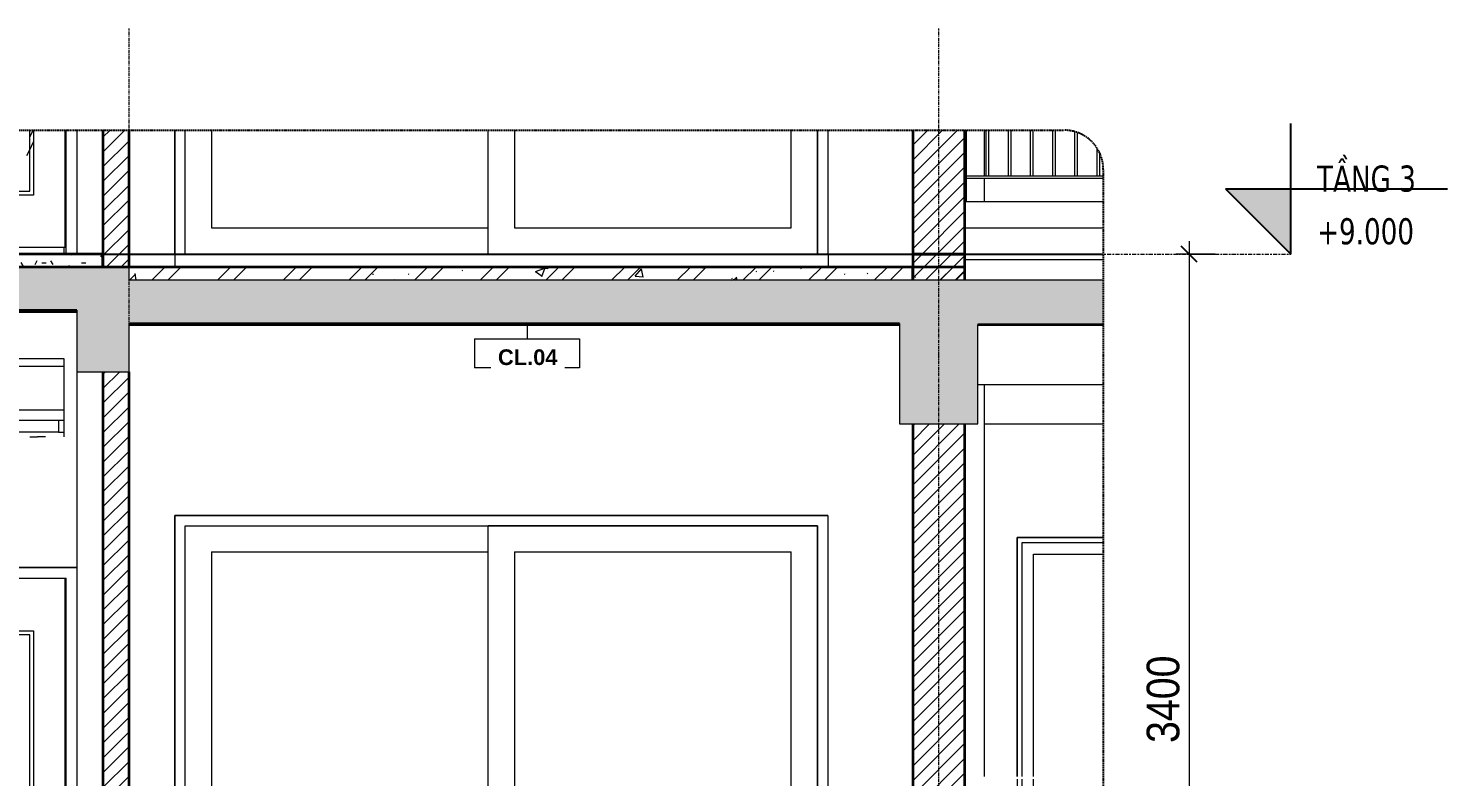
# Model space of a CAD drawing. Header units: millimetres. Extents: x 32270 to 221883, y 3811 to 78637.
# Drawn here: x 113266 to 118699, y 7000 to 9864 of the extents above; entities that cross this region are included whole.
import ezdxf

# ---------------------------------------------------------------- set-up
doc = ezdxf.new("R2010")
doc.units = ezdxf.units.MM
for name, pattern in [('Centre', [31.75, 6.35, -4.7625, 15.875, -4.7625]), ('Dash', [6, 3, -3]), ('Grid Line', [22.225, 12.7, -3.175, 3.175, -3.175]), ('Hidden', [7.14375, 4.7625, -2.38125]), ('IMPORT-CENTER _2_', [40.64, 25.4, -5.08, 5.08, -5.08])]:
    doc.linetypes.add(name, pattern=pattern)
for name, color, linetype, lineweight in [('0-5', 130, 'Continuous', 5), ('A-ANNO-DIMS', 211, 'Continuous', 9), ('A-ANNO-DIMS-50', 211, 'Continuous', 9), ('A-CLNG-1', 7, 'Continuous', 35), ('A-CLNG-IDEN', 151, 'Continuous', 9), ('A-CLNG-PATT-1', 250, 'Continuous', 18), ('A-DETL-GENF', 92, 'Continuous', 18), ('A-DETL-GENF-3', 92, 'Hidden', 25), ('A-DETL-GENF-4', 9, 'Continuous', 18), ('A-DETL-GENF-HDLN-1', 250, 'Dash', 18), ('A-DETL-GENF-HDLN-2', 1, 'Continuous', 18), ('A-DETL-MEDM', 33, 'Continuous', 35), ('A-DETL-THIN', 151, 'Continuous', 18), ('A-DOOR', 31, 'Continuous', 18), ('A-DOOR-3', 250, 'Continuous', 18), ('A-DOOR-FRAM-1', 31, 'Continuous', 18), ('A-FLOR-2', 250, 'Continuous', 18), ('A-FLOR-FNSH-1', 7, 'Continuous', 35), ('A-FLOR-HRAL-2', 250, 'Continuous', 18), ('A-FLOR-LEVL', 51, 'Continuous', 9), ('A-FLOR-LEVL-1', 51, 'Continuous', 25), ('A-FLOR-LEVL-2', 51, 'Centre', 9), ('A-FLOR-PATT-1', 253, 'Continuous', 18), ('A-FLOR-PATT-4', 67, 'Continuous', 18), ('A-GLAZ-4', 250, 'Continuous', 18), ('A-WALL', 113, 'Continuous', 18), ('A-WALL-2', 7, 'Continuous', 35), ('A-WALL-3', 250, 'Continuous', 18), ('A-WALL-PATT-1', 9, 'Continuous', 18), ('A-WALL-PATT-2', 111, 'Continuous', 18), ('G-IMPT', 8, 'Continuous', 18), ('G-IMPT-2', 8, 'IMPORT-CENTER _2_', 18), ('M-EQPM', 50, 'Continuous', 18), ('M-EQPM-1', 50, 'Continuous', 25), ('M-EQPM-2', 250, 'Continuous', 18), ('S-BEAM-1', 250, 'Continuous', 18), ('S-COLS-9', 250, 'Continuous', 18), ('S-GRID-1', 1, 'Grid Line', 9)]:
    doc.layers.add(name, color=color, linetype=linetype, lineweight=lineweight)
doc.styles.add('Arial_B_3', font='arialbd.ttf', dxfattribs={"height": 60})
doc.styles.add('Tahoma_B_1', font='tahomabd.ttf', dxfattribs={"width": 0.85, "height": 100})
doc.styles.add('UTM Avo', font='', dxfattribs={"width": 0.9, "height": 125})
doc.styles.get('UTM Avo').set_extended_font_data('UTM Avo')
doc.dimstyles.new('1_Dim_chi_tiet_2_5', dxfattribs={"dimscale": 304.8, "dimtxt": 124.912619, "dimasz": 0.19685, "dimexe": 0.164042, "dimexo": 0.0625, "dimgap": 0.016404, "dimtad": 1, "dimdec": 0, "dimrnd": 5, "dimzin": 0, "dimdsep": 46, "dimtxsty": 'UTM Avo', "dimblk1": 'OBLIQUE', "dimblk2": 'OBLIQUE', "dimsah": 1, "dimcen": 0.09, "dimdle": 0.164042, "dimazin": 0, "dimtfac": 1, "dimtdec": 4, "dimtix": 1, "dimtmove": 0, "dimatfit": 3, "dimfxl": 0.328084, "dimfxlon": 1, "dimtvp": 1, "dimtolj": 1, "dimtzin": 0, "dimarcsym": 2})
pattern_1 = [(50, (-71392.17, 15875), (364.368, -31.8783), [38.1, -419.1]), (355, (-71392.17, 15875), (-70.486, 382.1133), [30.48, -335.28]), (100.451, (-71361.8, 15872.34), (293.885, 350.2334), [32.38, -356.18]), (46.184, (-71392.17, 15976.6), (542.1585, -84.086), [57.15, -628.65]), (96.636, (-71347, 15969.6), (474.805, 494.855), [48.57, -534.27]), (351.184, (-71392.2, 15976.6), (474.81, 494.85), [45.72, -502.92]), (21, (-71341.37, 15951.2), (303.2285, -204.5305), [38.1, -419.1]), (326, (-71341.37, 15951.2), (123.604, 368.376), [30.48, -335.28]), (71.451, (-71316.1, 15934.16), (426.834, 163.8427), [32.38, -356.18]), (37.5, (-71392.17, 15875), (6.17665, 169.11015), [3.353, -327.863, 3.353, -337.007, -336.55]), (37.5, (-71392.17, 15875), (6.17665, 169.11015), [-671.576, 3.353, -333.197]), (7.5, (-71392.17, 15875), (133.6389, 200.3615), [3.353, -190.703, 3.353, -320.243, -128.27]), (7.5, (-71392.17, 15875), (133.6389, 200.3615), [-517.652, 3.353, -124.917]), (327.5, (-71505.46, 15875), (271.1818, -11.45836), [3.353, -123.647, 3.353, -392.887, -525.78]), (327.5, (-71505.46, 15875), (271.1818, -11.45836), [-523.24, 3.353, -522.427]), (317.5, (-71556.26, 15875), (296.2585, 50.8528), [3.353, -161.747, 3.353, -259.791, -373.38]), (317.5, (-71556.26, 15875), (296.2585, 50.8528), [-428.244, 3.353, -370.027]), (45, (-71392.17, 15875), (-125.7236, 125.7236), []), (45, (-71392.17, 16065.5), (-125.7236, 125.7236), [])]
pattern_2 = [(45, (-71392.172, 15875), (-28.28427, 28.28427), [])]
pattern_3 = [(0, (-71392.17, 15875), (406.4, 101.6), [16.764, -288.036, 16.764, -288.036, -1625.6]), (0, (-71392.17, 15875), (406.4, 101.6), [-609.6, 16.764, -592.836, 16.764, -288.036, -711.2]), (0, (-71392.17, 15875), (406.4, 101.6), [-1524, 16.764, -186.436, 16.764, -491.236]), (120, (-71239.77, 15925.8), (-291.1882, 301.15272), [16.764, -288.036, 16.764, -288.036, -1625.6]), (120, (-71239.77, 15925.8), (-291.1882, 301.15272), [-609.6, 16.764, -592.836, 16.764, -288.036, -711.2]), (120, (-71239.77, 15925.8), (-291.1882, 301.15272), [-1524, 16.764, -186.436, 16.764, -491.236]), (240, (-71188.97, 16129), (-115.2118, -402.75272), [16.764, -288.036, 16.764, -288.036, -1625.6]), (240, (-71188.97, 16129), (-115.2118, -402.75272), [-609.6, 16.764, -592.836, 16.764, -288.036, -711.2]), (240, (-71188.97, 16129), (-115.2118, -402.75272), [-1524, 16.764, -186.436, 16.764, -491.236])]
pattern_4 = [(63.435, (-71328.7, 15906.75), (-255.583, 766.747), [317.5, -190.5, 317.5, -190.5, -403.903]), (63.435, (-71328.7, 15906.75), (-255.583, 766.747), [-1016, 127, -276.903]), (63.435, (-71344.55, 15922.6), (-255.583, 766.747), [254, -317.5, 190.5, -190.5, -467.403]), (63.435, (-71344.55, 15922.6), (-255.583, 766.747), [-952.5, 222.25, -245.153]), (63.435, (-71344.55, 15970.25), (-255.583, 766.747), [190.5, -381, 127, -190.5, -530.903]), (63.435, (-71344.55, 15970.25), (-255.583, 766.747), [-889, 285.75, -245.153]), (63.435, (-71296.9, 15922.6), (-255.583, 766.747), [190.5, -381, 158.75, -689.653]), (63.435, (-71249.3, 15970.25), (-255.583, 766.747), [95.25, -476.25, 63.5, -784.903]), (63.435, (-71328.7, 16049.6), (-255.583, 766.747), [63.5, -476.25, 63.5, -254, -562.653]), (63.435, (-71328.7, 16049.6), (-255.583, 766.747), [-857.25, 158.75, -403.903]), (63.435, (-71042.9, 16002), (-255.583, 766.747), [317.5, -476.25, 381, -251.503]), (63.435, (-71042.9, 15954.4), (-255.583, 766.747), [444.5, -317.5, 476.25, -188.003]), (63.435, (-71011.2, 15970.25), (-255.583, 766.747), [508, -254, 381, -276.903]), (63.435, (-70963.55, 16017.9), (-255.583, 766.747), [317.5, -444.5, 254, -403.903]), (63.435, (-71011.2, 16113.1), (-255.583, 766.747), [158.75, -635, 190.5, -435.653]), (63.435, (-70915.9, 16065.5), (-255.583, 766.747), [127, -635, 127, -530.903])]
pattern_5 = [(45, (90696.05, 15875), (-28.28427, 28.28427), [])]

# ---------------------------------------------------------------- blocks, each defined once
blk = doc.blocks.new('NCV_TKTC_KET CAU_rvt-7-TKCS_CĂN HỘ LOẠI 3A - MẶT CẮT 6')
at = {"layer": 'A-FLOR-PATT-1'}
h = blk.add_hatch(dxfattribs=at)
h.set_pattern_fill('FP_29', color=256, style=0, pattern_type=2)
h.set_pattern_definition(pattern_1)
h.paths.add_polyline_path([(-48636.9, 8780), (-48636.9, 8785), (-51536.9, 8785), (-51536.9, 8780), (-48643, 8780)])
h.paths.add_polyline_path([(-46998.9, 8900), (-45236.9, 8900), (-45236.9, 8950), (-48436.9, 8950), (-48436.9, 8900), (-48204.6, 8900)])
h = blk.add_hatch(dxfattribs=at)
h.set_pattern_fill('FP_29', color=256, style=0, pattern_type=2)
h.set_pattern_definition(pattern_1)
h.paths.add_polyline_path([(-48636.9, 8780), (-48636.9, 8785), (-51536.9, 8785), (-51536.9, 8780), (-48643, 8780)])
h.paths.add_polyline_path([(-46998.9, 8900), (-45236.9, 8900), (-45236.9, 8950), (-48436.9, 8950), (-48436.9, 8900), (-48204.6, 8900)])
at = {"layer": 'A-FLOR-FNSH-1'}
for p, q in [((-45236.9, 8950), (-48436.9, 8950)), ((-45236.9, 8900), (-45236.9, 8950)), ((-51536.9, 8780), (-48636.9, 8780))]:
    blk.add_line(p, q, dxfattribs=at)
at = {"layer": 'S-BEAM-1'}
for p, q in [((-45236.9, 9100), (-44707, 9100)), ((-44707, 8500), (-45186.9, 8500)), ((-45161.9, 8350), (-44707, 8350))]:
    blk.add_line(p, q, dxfattribs=at)
at = {"layer": 'S-COLS-9'}
for p, q in [((-45161.9, 9300), (-45161.9, 9474.4)), ((-45161.9, 9200), (-45161.9, 9290)), ((-45161.9, 7000), (-45161.9, 8500))]:
    blk.add_line(p, q, dxfattribs=at)
blk = doc.blocks.new('DOOR_CW_01 CANH MO-PANEL KINH - DIW_01-900x2200-CỬA GỖ VÂN LAMINATE-553393-TKCS_CĂN HỘ LOẠI 3A - MẶT CẮT 6')
at = {"layer": 'A-DETL-GENF-HDLN-1'}
for p, q in [((-48677.3, 6673.5), (-49497.3, 7747)), ((-49497.3, 5600), (-48677.3, 6673.5))]:
    blk.add_line(p, q, dxfattribs=at)
at = {"layer": 'A-DOOR-3'}
for p, q in [((-48637.3, 7800), (-49537.3, 7800)), ((-49537.3, 5600), (-49537.3, 7800)), ((-48637.3, 7800), (-48637.3, 5600)), ((-49497.3, 7760), (-49497.3, 5600)), ((-49497.3, 7760), (-48677.3, 7760)), ((-48682.3, 7758), (-49492.3, 7758)), ((-49492.3, 7758), (-49492.3, 5626)), ((-48682.3, 5626), (-48682.3, 7758)), ((-48677.3, 5600), (-48677.3, 7760)), ((-49372.3, 6524.5), (-49372.3, 7558)), ((-49372.3, 7558), (-48802.3, 7558)), ((-48802.3, 7558), (-48802.3, 5826)), ((-49357.3, 7543), (-49357.3, 6524.5)), ((-48817.3, 7543), (-49357.3, 7543)), ((-48817.3, 5841), (-48817.3, 7543)), ((-49412.6, 6556), (-49452.1, 6556)), ((-49452.1, 6556), (-49452.1, 6416)), ((-49357.3, 6524.5), (-49432.3, 6524.5)), ((-49412.6, 6524.5), (-49412.6, 6556)), ((-49357.3, 6524.5), (-49331.5, 6524.5)), ((-49331.5, 6524.5), (-49331.5, 6507.5)), ((-49357.3, 6507.5), (-49432.3, 6507.5)), ((-49412.6, 6416), (-49412.6, 6507.5)), ((-49372.3, 5826), (-49372.3, 6507.5)), ((-49357.3, 6507.5), (-49357.3, 5841)), ((-49331.5, 6507.5), (-49357.3, 6507.5)), ((-49452.1, 6416), (-49412.6, 6416)), ((-48802.3, 5826), (-49372.3, 5826)), ((-49357.3, 5841), (-48817.3, 5841)), ((-49492.3, 5626), (-48682.3, 5626)), ((-49487.3, 5626), (-49487.3, 5600)), ((-48687.3, 5626), (-48687.3, 5600))]:
    blk.add_line(p, q, dxfattribs=at)
for start, end in [(90, 180), (180, 270)]:
    blk.add_arc((-49432.3, 6516), 8.5, start, end, dxfattribs=at)
blk = doc.blocks.new('Air_Conditioner_on_wall_20381 - Air_Conditioner_on_wall_20381-806652-TKCS_CĂN HỘ LOẠI 3A - MẶT CẮT 6')
at = {"layer": 'M-EQPM-2'}
for p, q in [((-49487.3, 8570), (-49487.3, 8600)), ((-49487.3, 8600), (-48687.3, 8600)), ((-48687.3, 8600), (-48687.3, 8570)), ((-49487.3, 8404.1), (-49487.3, 8570)), ((-48687.3, 8570), (-49487.3, 8570)), ((-48687.3, 8570), (-48687.3, 8404.1)), ((-49487.3, 8364.8), (-49487.3, 8404.1)), ((-49487.3, 8404.1), (-48687.3, 8404.1)), ((-48687.3, 8404.1), (-48687.3, 8364.8)), ((-49487.3, 8319.1), (-49487.3, 8364.8)), ((-49487.3, 8364.8), (-49375.3, 8364.8)), ((-49487.3, 8300), (-49487.3, 8319.1)), ((-49487.3, 8319.1), (-49375.3, 8319.1)), ((-49375.3, 8364.8), (-48707.3, 8364.8)), ((-49375.3, 8319.1), (-49375.3, 8364.8)), ((-48707.3, 8319.1), (-49375.3, 8319.1)), ((-48707.3, 8364.8), (-48687.3, 8364.8)), ((-48707.3, 8364.8), (-48707.3, 8319.1)), ((-48707.3, 8319.1), (-48687.3, 8319.1)), ((-48687.3, 8364.8), (-48687.3, 8319.1)), ((-48687.3, 8319.1), (-48687.3, 8300)), ((-49417.3, 8300), (-49387.3, 8300)), ((-49357.4, 8300), (-49387.3, 8300)), ((-49217.3, 8300), (-49187.3, 8300)), ((-49157.4, 8300), (-49187.3, 8300)), ((-49017.3, 8300), (-48987.3, 8300)), ((-48957.4, 8300), (-48987.3, 8300)), ((-48817.3, 8300), (-48787.3, 8300)), ((-48757.4, 8300), (-48787.3, 8300))]:
    blk.add_line(p, q, dxfattribs=at)
blk = doc.blocks.new('M_Fixed - 900 x 1400-V118-TKCS_CĂN HỘ LOẠI 3A - MẶT CẮT 6')
at = {"layer": 'A-GLAZ-4'}
for p, q in [((-44707, 7915), (-45036.9, 7915)), ((-45036.9, 7915), (-45036.9, 7000)), ((-45017.9, 7000), (-45017.9, 7896)), ((-45017.9, 7896), (-44707, 7896)), ((-44973.9, 7000), (-44973.9, 7852)), ((-44973.9, 7852), (-44707, 7852)), ((-45036.9, 6990), (-45036.9, 6515)), ((-45017.9, 6534), (-45017.9, 6990)), ((-44973.9, 6578), (-44973.9, 6990)), ((-44900.5, 6578), (-44973.9, 6578)), ((-44815.6, 6578), (-44890.5, 6578)), ((-44730.7, 6578), (-44805.6, 6578)), ((-44707, 6578), (-44720.7, 6578)), ((-44985.5, 6534), (-45017.9, 6534)), ((-44900.5, 6534), (-44975.5, 6534)), ((-44815.6, 6534), (-44890.5, 6534)), ((-44730.7, 6534), (-44805.6, 6534)), ((-44707, 6534), (-44720.7, 6534)), ((-45036.9, 6515), (-44985.5, 6515)), ((-44975.5, 6515), (-44900.5, 6515)), ((-44890.5, 6515), (-44815.6, 6515)), ((-44805.6, 6515), (-44730.7, 6515)), ((-44720.7, 6515), (-44707, 6515))]:
    blk.add_line(p, q, dxfattribs=at)
blk = doc.blocks.new('NCV_TKTC_TANG 2_rvt-7-TKCS_CĂN HỘ LOẠI 3A - MẶT CẮT 6')
at = {"layer": 'A-CLNG-PATT-1'}
h = blk.add_hatch(dxfattribs=at)
h.set_pattern_fill('FP_32', color=256, style=0, pattern_type=2)
h.set_pattern_definition(pattern_3)
h.paths.add_polyline_path([(-51536.9, 8780), (-48636.9, 8780), (-48636.9, 8785), (-51536.9, 8785)])
h = blk.add_hatch(dxfattribs=at)
h.set_pattern_fill('FP_32', color=256, style=0, pattern_type=2)
h.set_pattern_definition(pattern_3)
h.paths.add_polyline_path([(-45486.9, 8730), (-45486.9, 8735), (-48436.9, 8735), (-48436.9, 8730), (-45515.2, 8730)])
at = {"layer": 'A-WALL-PATT-1'}
h = blk.add_hatch(dxfattribs=at)
h.set_pattern_fill('FP_28', color=256, style=0, pattern_type=2)
h.set_pattern_definition(pattern_2)
h.paths.add_polyline_path([(-48536.9, 5550), (-48436.9, 5550), (-48436.9, 8550), (-48536.9, 8550), (-48536.9, 6096)])
at = {"layer": 'A-CLNG-1'}
for p, q in [((-51536.9, 8780), (-48636.9, 8780)), ((-48436.9, 8730), (-45486.9, 8730))]:
    blk.add_line(p, q, dxfattribs=at)
at = {"layer": 'A-WALL-2'}
for p, q in [((-48536.9, 8550), (-48536.9, 5550)), ((-48436.9, 5550), (-48436.9, 8550))]:
    blk.add_line(p, q, dxfattribs=at)
at = {"layer": 'A-WALL-3'}
for p, q in [((-45036.9, 7000), (-45036.9, 7915)), ((-45036.9, 7915), (-44707, 7915)), ((-49537.3, 7800), (-48637.3, 7800)), ((-48637.3, 7800), (-48637.3, 5700))]:
    blk.add_line(p, q, dxfattribs=at)
at = {"layer": 'S-COLS-9'}
blk.add_line((-48636.9, 8550), (-48636.9, 5600), dxfattribs=at)
at = {"layer": 'A-DOOR-3'}
blk.add_blockref('DOOR_CW_01 CANH MO-PANEL KINH - DIW_01-900x2200-CỬA GỖ VÂN LAMINATE-553393-TKCS_CĂN HỘ LOẠI 3A - MẶT CẮT 6', (0, 0), dxfattribs=at)
at = {"layer": 'A-GLAZ-4'}
blk.add_blockref('M_Fixed - 900 x 1400-V118-TKCS_CĂN HỘ LOẠI 3A - MẶT CẮT 6', (0, 0), dxfattribs=at)
at = {"layer": 'M-EQPM-2'}
blk.add_blockref('Air_Conditioner_on_wall_20381 - Air_Conditioner_on_wall_20381-806652-TKCS_CĂN HỘ LOẠI 3A - MẶT CẮT 6', (0, 0), dxfattribs=at)
blk = doc.blocks.new('DOOR_CW_01 CANH MO-PANEL KINH - DIW_01-900x2200-CỬA GỖ VÂN LAMINATE-V123-TKCS_CĂN HỘ LOẠI 3A - MẶT CẮT 6')
at = {"layer": 'A-DETL-GENF-HDLN-2'}
h = blk.add_hatch(dxfattribs=at)
h.set_pattern_fill('FP_33', color=256, style=0, pattern_type=2)
h.set_pattern_definition(pattern_4)
h.paths.add_polyline_path([(-48802.3, 9226), (-48802.3, 9474.4), (-48817.3, 9474.4), (-48817.3, 9241), (-49357.3, 9241), (-49357.3, 9474.4), (-49372.3, 9474.4), (-49372.3, 9226), (-48807.4, 9226)])
h = blk.add_hatch(dxfattribs=at)
h.set_pattern_fill('FP_33', color=256, style=0, pattern_type=2)
h.set_pattern_definition(pattern_4)
h.paths.add_polyline_path([(-48817.3, 9241), (-48817.3, 9474.4), (-49357.3, 9474.4), (-49357.3, 9241)])
at = {"layer": 'A-DETL-GENF-HDLN-1'}
blk.add_line((-49497.3, 9000), (-49135, 9474.4), dxfattribs=at)
at = {"layer": 'A-DOOR-3'}
for p, q in [((-49537.3, 9000), (-49537.3, 9474.4)), ((-49497.3, 9474.4), (-49497.3, 9000)), ((-49492.3, 9474.4), (-49492.3, 9026)), ((-49372.3, 9226), (-49372.3, 9474.4)), ((-49357.3, 9474.4), (-49357.3, 9241)), ((-48817.3, 9241), (-48817.3, 9474.4)), ((-48802.3, 9474.4), (-48802.3, 9226)), ((-48682.3, 9026), (-48682.3, 9474.4)), ((-48677.3, 9000), (-48677.3, 9474.4)), ((-48637.3, 9474.4), (-48637.3, 9000)), ((-49357.3, 9241), (-48817.3, 9241)), ((-48802.3, 9226), (-49372.3, 9226)), ((-49492.3, 9026), (-48682.3, 9026)), ((-49487.3, 9026), (-49487.3, 9000)), ((-48687.3, 9026), (-48687.3, 9000))]:
    blk.add_line(p, q, dxfattribs=at)
blk = doc.blocks.new('Railing - 10mm-V129-TKCS_CĂN HỘ LOẠI 3A - MẶT CẮT 6')
at = {"layer": 'A-FLOR-HRAL-2'}
for p, q in [((-44730.7, 9300), (-44730.7, 9404.1)), ((-44720.7, 9300), (-44720.7, 9383.9))]:
    blk.add_line(p, q, dxfattribs=at)
blk = doc.blocks.new('Railing - 10mm-V130-TKCS_CĂN HỘ LOẠI 3A - MẶT CẮT 6')
at = {"layer": 'A-FLOR-HRAL-2'}
for p, q in [((-44815.6, 9300), (-44815.6, 9468.2)), ((-44805.6, 9300), (-44805.6, 9464.1))]:
    blk.add_line(p, q, dxfattribs=at)
blk = doc.blocks.new('Railing - 10mm-V124-TKCS_CĂN HỘ LOẠI 3A - MẶT CẮT 6')
at = {"layer": 'A-FLOR-HRAL-2'}
for p, q in [((-51826.4, 9300), (-51826.4, 9474.4)), ((-51816.4, 9300), (-51816.4, 9474.4))]:
    blk.add_line(p, q, dxfattribs=at)
blk = doc.blocks.new('Railing - 50 x 10mm-V127-TKCS_CĂN HỘ LOẠI 3A - MẶT CẮT 6')
at = {"layer": 'A-FLOR-HRAL-2'}
blk.add_line((-53430.3, 9200), (-53430.3, 9474.4), dxfattribs=at)
blk = doc.blocks.new('Railing - Railing-V131-TKCS_CĂN HỘ LOẠI 3A - MẶT CẮT 6')
at = {"layer": 'A-FLOR-HRAL-2'}
for p, q in [((-45235.3, 9290), (-45235.3, 9300)), ((-45235.3, 9300), (-44707, 9300)), ((-44707, 9290), (-45235.3, 9290))]:
    blk.add_line(p, q, dxfattribs=at)
for name, p in [('Railing - 50 x 10mm-V127-TKCS_CĂN HỘ LOẠI 3A - MẶT CẮT 6', (8200, 0)), ('Railing - 10mm-V124-TKCS_CĂN HỘ LOẠI 3A - MẶT CẮT 6', (6671.1, 0)), ('Railing - 10mm-V124-TKCS_CĂN HỘ LOẠI 3A - MẶT CẮT 6', (6756, 0)), ('Railing - 10mm-V124-TKCS_CĂN HỘ LOẠI 3A - MẶT CẮT 6', (6841, 0)), ('Railing - 10mm-V124-TKCS_CĂN HỘ LOẠI 3A - MẶT CẮT 6', (6925.9, 0)), ('Railing - 10mm-V130-TKCS_CĂN HỘ LOẠI 3A - MẶT CẮT 6', (0, 0)), ('Railing - 10mm-V129-TKCS_CĂN HỘ LOẠI 3A - MẶT CẮT 6', (0, 0))]:
    blk.add_blockref(name, p)
blk = doc.blocks.new('NCV_TKTC_TANG 3 - 4_rvt-8-TKCS_CĂN HỘ LOẠI 3A - MẶT CẮT 6')
at = {"layer": 'A-FLOR-PATT-4'}
h = blk.add_hatch(dxfattribs=at)
h.set_pattern_fill('FP_30', color=256, style=0, pattern_type=2)
h.set_pattern_definition([(0, (-71392.17, 15875), (203.2, 50.8), [16.764, -135.636, 16.764, -135.636, -812.8]), (0, (-71392.17, 15875), (203.2, 50.8), [-304.8, 16.764, -288.036, 16.764, -135.636, -355.6]), (0, (-71392.17, 15875), (203.2, 50.8), [-762, 16.764, -84.836, 16.764, -237.236]), (120, (-71315.97, 15900.4), (-145.59409, 150.57636), [16.764, -135.636, 16.764, -135.636, -812.8]), (120, (-71315.97, 15900.4), (-145.59409, 150.57636), [-304.8, 16.764, -288.036, 16.764, -135.636, -355.6]), (120, (-71315.97, 15900.4), (-145.59409, 150.57636), [-762, 16.764, -84.836, 16.764, -237.236]), (240, (-71290.57, 16002), (-57.60591, -201.37636), [16.764, -135.636, 16.764, -135.636, -812.8]), (240, (-71290.57, 16002), (-57.60591, -201.37636), [-304.8, 16.764, -288.036, 16.764, -135.636, -355.6]), (240, (-71290.57, 16002), (-57.60591, -201.37636), [-762, 16.764, -84.836, 16.764, -237.236])])
h.paths.add_polyline_path([(-48807.4, 8950), (-48536.9, 8950), (-48536.9, 9000), (-51636.9, 9000), (-51636.9, 8950), (-49410.2, 8950)])
at = {"layer": 'A-WALL-PATT-1'}
h = blk.add_hatch(dxfattribs=at)
h.set_pattern_fill('FP_28', color=256, style=0, pattern_type=2)
h.set_pattern_definition(pattern_2)
h.paths.add_polyline_path([(-48536.9, 8950), (-48436.9, 8950), (-48436.9, 9474.4), (-48536.9, 9474.4), (-48536.9, 9016.6)])
at = {"layer": 'A-FLOR-2'}
for p, q in [((-48260.3, 9000), (-45760.3, 9000)), ((-48260.3, 8950), (-48260.3, 9000)), ((-45760.3, 9000), (-45760.3, 8950))]:
    blk.add_line(p, q, dxfattribs=at)
at = {"layer": 'A-FLOR-FNSH-1'}
for p, q in [((-48536.9, 9000), (-51636.9, 9000)), ((-48536.9, 8950), (-48536.9, 9000)), ((-45436.9, 8950), (-48436.9, 8950)), ((-45436.9, 8900), (-45436.9, 8950))]:
    blk.add_line(p, q, dxfattribs=at)
at = {"layer": 'A-WALL-2'}
for p, q in [((-48536.9, 9474.4), (-48536.9, 8950)), ((-48436.9, 8950), (-48436.9, 9474.4))]:
    blk.add_line(p, q, dxfattribs=at)
at = {"layer": 'A-WALL-3'}
for p, q in [((-48637.3, 9474.4), (-48637.3, 9100)), ((-44707, 9200), (-45236.9, 9200)), ((-48637.3, 9100), (-48637.3, 9000)), ((-45236.9, 8980), (-44707, 8980))]:
    blk.add_line(p, q, dxfattribs=at)
at = {"layer": 'A-DOOR-3'}
blk.add_blockref('DOOR_CW_01 CANH MO-PANEL KINH - DIW_01-900x2200-CỬA GỖ VÂN LAMINATE-V123-TKCS_CĂN HỘ LOẠI 3A - MẶT CẮT 6', (0, 0), dxfattribs=at)
at = {"layer": 'A-FLOR-HRAL-2'}
blk.add_blockref('Railing - Railing-V131-TKCS_CĂN HỘ LOẠI 3A - MẶT CẮT 6', (0, 0), dxfattribs=at)
blk = doc.blocks.new('DEG_02-DEG_03 - DEG_02-2500x2400mm-CỬA ĐI 02 CÁNH TRƯỢT-625766-TKCS_CĂN HỘ LOẠI 3A - MẶT CẮT 6')
at = {"layer": 'A-DOOR'}
for p, q in [((-45801.9, 7960), (-47061.9, 7960)), ((-47061.9, 5600), (-47061.9, 7960)), ((-45801.9, 7960), (-45801.9, 5600)), ((-48121.9, 7860), (-48121.9, 5700)), ((-48121.9, 7860), (-47061.9, 7860)), ((-46961.9, 7860), (-46961.9, 5700)), ((-46961.9, 7860), (-45901.9, 7860)), ((-45901.9, 5700), (-45901.9, 7860)), ((-48121.9, 5700), (-47061.9, 5700)), ((-46961.9, 5700), (-45901.9, 5700)), ((-45801.9, 5600), (-47061.9, 5600))]:
    blk.add_line(p, q, dxfattribs=at)
at = {"layer": 'A-DOOR', "flags": 128}
blk.add_lwpolyline([(-45850.4, 6808.7), (-45850.4, 6808.7), (-45850.4, 6808.7), (-45850.4, 6808.7), (-45850.5, 6808.7), (-45850.5, 6808.7), (-45850.5, 6808.7), (-45850.5, 6808.7), (-45850.5, 6808.7), (-45850.5, 6808.7), (-45850.6, 6808.7), (-45850.6, 6808.7), (-45850.6, 6808.7), (-45850.6, 6808.7), (-45850.7, 6808.7), (-45850.7, 6808.7), (-45850.7, 6808.7), (-45850.8, 6808.7), (-45850.8, 6808.7), (-45850.8, 6808.7), (-45850.9, 6808.7), (-45850.9, 6808.7), (-45851, 6808.7), (-45851, 6808.7), (-45851.1, 6808.7), (-45851.1, 6808.7), (-45851.2, 6808.7), (-45851.2, 6808.7), (-45851.3, 6808.7), (-45851.3, 6808.7), (-45851.4, 6808.7), (-45851.4, 6808.7), (-45851.5, 6808.7), (-45851.6, 6808.7), (-45851.6, 6808.7), (-45851.7, 6808.7), (-45851.7, 6808.7), (-45851.8, 6808.7), (-45851.9, 6808.7), (-45851.9, 6808.7), (-45852, 6808.7), (-45852, 6808.7), (-45852.1, 6808.7), (-45852.2, 6808.7), (-45852.2, 6808.7), (-45852.3, 6808.7), (-45852.3, 6808.7), (-45852.4, 6808.7), (-45852.4, 6808.7), (-45852.5, 6808.7), (-45852.6, 6808.7), (-45852.6, 6808.7), (-45852.7, 6808.7), (-45852.7, 6808.7), (-45852.8, 6808.7), (-45852.8, 6808.7), (-45852.9, 6808.7), (-45852.9, 6808.7), (-45853, 6808.7), (-45853, 6808.7), (-45853, 6808.7), (-45853.1, 6808.7), (-45853.1, 6808.7), (-45853.2, 6808.7), (-45853.2, 6808.7), (-45853.2, 6808.7), (-45853.3, 6808.7), (-45853.3, 6808.7), (-45853.3, 6808.7), (-45853.3, 6808.7), (-45853.3, 6808.7), (-45853.4, 6808.7), (-45853.4, 6808.7), (-45853.4, 6808.7), (-45853.4, 6808.7), (-45853.4, 6808.7), (-45853.4, 6808.7), (-45853.4, 6808.7), (-45853.4, 6808.7)], dxfattribs=at)
at = {"layer": 'A-DOOR'}
for centre, radius, start, end in [((-45851.9, 6800), 20, 0, 180), ((-45851.9, 6800), 20, 180, 240), ((-45853.4, 6799.2), 9.45, 90, 180), ((-45698.1, 6799.2), 164.8, 180, 199.134), ((-45850.4, 6799.2), 9.45, 0, 90), ((-46005.7, 6799.2), 164.8, 340.866, 0), ((-45851.9, 6800), 20, 300, 0), ((-45851.6, 6746), 2.34, 199.134, 261.031), ((-45852.3, 6746), 2.34, 278.969, 340.866)]:
    blk.add_arc(centre, radius, start, end, dxfattribs=at)
at = {"layer": 'A-DOOR-FRAM-1'}
for p, q in [((-45761.9, 8000), (-48261.9, 8000)), ((-48261.9, 8000), (-48261.9, 5600)), ((-45761.9, 8000), (-45761.9, 5600)), ((-48221.9, 5600), (-48221.9, 7960)), ((-48221.9, 7960), (-45801.9, 7960)), ((-45801.9, 5600), (-45801.9, 7960)), ((-48261.9, 5600), (-48221.9, 5600)), ((-45761.9, 5600), (-45801.9, 5600))]:
    blk.add_line(p, q, dxfattribs=at)
blk = doc.blocks.new('DEG_02-DEG_03 - DEG_02-2500x2400mm-CỬA ĐI 02 CÁNH TRƯỢT-V121-TKCS_CĂN HỘ LOẠI 3A - MẶT CẮT 6')
at = {"layer": 'A-DOOR'}
for p, q in [((-48121.9, 9474.4), (-48121.9, 9100)), ((-47061.9, 9000), (-47061.9, 9474.4)), ((-46961.9, 9474.4), (-46961.9, 9100)), ((-45901.9, 9100), (-45901.9, 9474.4)), ((-45801.9, 9474.4), (-45801.9, 9000)), ((-48121.9, 9100), (-47061.9, 9100)), ((-46961.9, 9100), (-45901.9, 9100)), ((-45801.9, 9000), (-47061.9, 9000))]:
    blk.add_line(p, q, dxfattribs=at)
at = {"layer": 'A-DOOR-FRAM-1'}
for p, q in [((-48261.9, 9474.4), (-48261.9, 9000)), ((-48221.9, 9000), (-48221.9, 9474.4)), ((-45801.9, 9000), (-45801.9, 9474.4)), ((-45761.9, 9474.4), (-45761.9, 9000)), ((-48261.9, 9000), (-48221.9, 9000)), ((-45761.9, 9000), (-45801.9, 9000))]:
    blk.add_line(p, q, dxfattribs=at)
blk = doc.blocks.new('TKTC_XREF_251221_MB TANG 2-7 - TKTC_XREF_260130_MB TANG 2-5_dwg_$cc-4746808-TKCS_CĂN HỘ LOẠI 3A - MẶT CẮT 6')
at = {"layer": 'G-IMPT-2'}
for p, q in [((-53818.5, 5600), (-53665.5, 5600)), ((-53742, 5600), (-53742, 5600))]:
    blk.add_line(p, q, dxfattribs=at)
at = {"layer": 'M-EQPM'}
for p, q in [((-53742, 5600), (-53796, 5600)), ((-53796, 5600), (-53742, 5600)), ((-53742, 5600), (-53754.5, 5600)), ((-53754.5, 5600), (-53742, 5600)), ((-53742, 5600), (-53729.4, 5600)), ((-53729.4, 5600), (-53742, 5600)), ((-53685.1, 5600), (-53685.1, 5600))]:
    blk.add_line(p, q, dxfattribs=at)
blk = doc.blocks.new('TKTC_XREF_251221_MB TANG 2-7 - TKTC_XREF_260130_MB TANG 2-5_dwg_CUM U_DN100-4746796-TKCS_CĂN HỘ LOẠI 3A - MẶT CẮT 6')
at = {"layer": 'G-IMPT'}
for p, q in [((-53742, 5600), (-53809.1, 5600)), ((-53809.1, 5600), (-53742, 5600)), ((-53742, 5600), (-53801.3, 5600)), ((-53801.3, 5600), (-53742, 5600)), ((-53742, 5600), (-53742, 5600)), ((-53677.1, 5600), (-53742, 5600)), ((-53677.1, 5600), (-53742, 5600)), ((-53677.1, 5600), (-53742, 5600)), ((-53677.1, 5600), (-53742, 5600)), ((-53675.2, 5600), (-53677.1, 5600)), ((-53677.1, 5600), (-53675.2, 5600)), ((-53675.2, 5600), (-53677.1, 5600)), ((-53677.1, 5600), (-53675.2, 5600)), ((-53670.4, 5600), (-53675.2, 5600)), ((-53675.2, 5600), (-53670.4, 5600)), ((-53675.2, 5600), (-53670.4, 5600)), ((-53675.2, 5600), (-53670.4, 5600)), ((-53670.4, 5600), (-53675.2, 5600)), ((-53675.2, 5600), (-53670.4, 5600)), ((-53675.2, 5600), (-53670.4, 5600)), ((-53675.2, 5600), (-53670.4, 5600)), ((-53670.4, 5600), (-53670.4, 5600)), ((-53670.4, 5600), (-53670.4, 5600)), ((-53669.5, 5600), (-53664, 5600)), ((-53664, 5600), (-53669.5, 5600)), ((-53669.5, 5600), (-53664, 5600)), ((-53664, 5600), (-53669.5, 5600)), ((-53663.1, 5600), (-53664, 5600)), ((-53664, 5600), (-53663.1, 5600)), ((-53663.1, 5600), (-53664, 5600)), ((-53664, 5600), (-53663.1, 5600))]:
    blk.add_line(p, q, dxfattribs=at)
blk = doc.blocks.new('TKTC_XREF_251221_MB TANG 2-7 - TKTC_XREF_260130_MB TANG 2-5_dwg_THU NUOC - THU NUOC-444531-TKCS_MB TẦNG 1-4746804-TKCS_CĂN HỘ LOẠI 3A - MẶT CẮT 6')
at = {"layer": 'G-IMPT'}
for p, q in [((-53908.7, 5600), (-54058.7, 5600)), ((-54058.7, 5600), (-53908.7, 5600)), ((-53933.7, 5600), (-54033.7, 5600)), ((-54033.7, 5600), (-53933.7, 5600)), ((-54017.7, 5600), (-54023.7, 5600)), ((-54023.7, 5600), (-54017.7, 5600)), ((-54011.3, 5600), (-54005.3, 5600)), ((-54005.3, 5600), (-54011.3, 5600)), ((-53998.9, 5600), (-53992.9, 5600)), ((-53992.9, 5600), (-53998.9, 5600)), ((-53986.9, 5600), (-53980.9, 5600)), ((-53980.9, 5600), (-53986.9, 5600)), ((-53986.9, 5600), (-53980.9, 5600)), ((-53980.9, 5600), (-53986.9, 5600)), ((-53983.7, 5600), (-53983.7, 5600)), ((-53983.7, 5600), (-53983.7, 5600)), ((-53983.7, 5600), (-53983.7, 5600)), ((-53983.7, 5600), (-53983.7, 5600)), ((-53968.4, 5600), (-53974.4, 5600)), ((-53974.4, 5600), (-53968.4, 5600)), ((-53956, 5600), (-53962, 5600)), ((-53962, 5600), (-53956, 5600)), ((-53949.6, 5600), (-53943.6, 5600)), ((-53943.6, 5600), (-53949.6, 5600))]:
    blk.add_line(p, q, dxfattribs=at)
blk = doc.blocks.new('TKTC_XREF_251221_MB TANG 2-7 - TKTC_XREF_251221_MB TANG 2-7-2039446-TKCS_CĂN HỘ LOẠI 3A - MẶT CẮT 6')
at = {"layer": 'M-EQPM'}
for p, q in [((-45626.7, 5600), (-45477.1, 5600)), ((-45477.1, 5600), (-45626.7, 5600)), ((-45476.9, 5600), (-45436.9, 5600)), ((-45436.9, 5600), (-45476.9, 5600))]:
    blk.add_line(p, q, dxfattribs=at)
at = {"layer": 'M-EQPM-1'}
blk.add_line((-54201.4, 5600), (-44707, 5600), dxfattribs=at)
for name in ['TKTC_XREF_251221_MB TANG 2-7 - TKTC_XREF_260130_MB TANG 2-5_dwg_THU NUOC - THU NUOC-444531-TKCS_MB TẦNG 1-4746804-TKCS_CĂN HỘ LOẠI 3A - MẶT CẮT 6', 'TKTC_XREF_251221_MB TANG 2-7 - TKTC_XREF_260130_MB TANG 2-5_dwg_$cc-4746808-TKCS_CĂN HỘ LOẠI 3A - MẶT CẮT 6', 'TKTC_XREF_251221_MB TANG 2-7 - TKTC_XREF_260130_MB TANG 2-5_dwg_CUM U_DN100-4746796-TKCS_CĂN HỘ LOẠI 3A - MẶT CẮT 6']:
    blk.add_blockref(name, (8200, 0))
blk = doc.blocks.new('BORDER VIEW - BORDER VIEW-3699927-TKCS_CĂN HỘ LOẠI 3A - MẶT CẮT 6')
at = {"layer": 'A-DETL-GENF-3'}
for p, q in [((-54051.4, 9474.4), (-44857, 9474.4)), ((-44707, 9324.4), (-44707, 5175.7))]:
    blk.add_line(p, q, dxfattribs=at)
blk.add_arc((-44857, 9324.4), 150, 0, 90, dxfattribs=at)
blk = doc.blocks.new('Level - CAO ĐỘ LEVEL-350587-TKCS_CĂN HỘ LOẠI 3A - MẶT CẮT 6')
at = {"layer": 'A-FLOR-LEVL'}
blk.add_hatch(color=256, dxfattribs=at).paths.add_polyline_path([(-43988.9, 5850), (-43988.9, 5600), (-44238.9, 5850)])
at = {"layer": 'A-FLOR-LEVL-1'}
for p, q in [((-43988.9, 5600), (-43988.9, 6100)), ((-44238.9, 5850), (-43988.9, 5600)), ((-44238.9, 5850), (-43388.9, 5850))]:
    blk.add_line(p, q, dxfattribs=at)
blk = doc.blocks.new('DIMBLOCK109-TKCS_CĂN HỘ LOẠI 3A - MẶT CẮT 6')
at = {"layer": 'A-ANNO-DIMS-50', "lineweight": 25}
for p, q in [((117709.5, 9000), (117679.5, 9030)), ((117709.5, 9000), (117739.5, 8970)), ((117709.5, 5600), (117679.5, 5630)), ((117709.5, 5600), (117739.5, 5570))]:
    blk.add_line(p, q, dxfattribs=at)
at = {"layer": 'A-ANNO-DIMS-50'}
for p, q in [((117709.5, 9050), (117709.5, 5550)), ((117809.5, 9000), (117659.5, 9000)), ((117709.5, 9000), (117809.5, 9000)), ((117809.5, 5600), (117659.5, 5600)), ((117709.5, 5600), (117809.5, 5600))]:
    blk.add_line(p, q, dxfattribs=at)
at = {"layer": 'A-ANNO-DIMS-50', "color": 0, "insert": (117547.1, 7128.8), "char_height": 125, "width": 410.824, "attachment_point": 1, "rotation": 90, "line_spacing_factor": 1.110334, "style": 'UTM Avo'}
blk.add_mtext('3400', dxfattribs=at)
blk = doc.blocks.new('_Oblique')
at = {"color": 0, "linetype": 'ByBlock', "lineweight": -2}
blk.add_line((-0.5, -0.5), (0.5, 0.5), dxfattribs=at)
blk = doc.blocks.new('M_Ceiling Tag w Height - M_Ceiling Tag-4076437-TKCS_CĂN HỘ LOẠI 3A - MẶT CẮT 6')
at = {"layer": 'A-CLNG-IDEN'}
for p, q in [((-50295, 8722.3), (-50295, 8611.1)), ((-50295, 8722.3), (-49893.8, 8722.3)), ((-49893.8, 8722.3), (-49893.8, 8611.1)), ((-49893.8, 8611.1), (-50295, 8611.1))]:
    blk.add_line(p, q, dxfattribs=at)

msp = doc.modelspace()

# ---------------------------------------------------------------- hatches: boundary and pattern name
at = {"layer": 'A-DETL-GENF-4'}
h = msp.add_hatch(dxfattribs=at)
h.set_pattern_fill('FP_29', color=256, style=0, pattern_type=2)
h.set_pattern_definition([(50, (90696.05, 15875), (364.368, -31.8783), [38.1, -419.1]), (355, (90696.05, 15875), (-70.486, 382.1133), [30.48, -335.28]), (100.451, (90726.4, 15872.34), (293.885, 350.2334), [32.38, -356.18]), (46.184, (90696.05, 15976.6), (542.1585, -84.086), [57.15, -628.65]), (96.636, (90741.23, 15969.6), (474.805, 494.855), [48.57, -534.27]), (351.184, (90696.05, 15976.6), (474.81, 494.85), [45.72, -502.92]), (21, (90746.85, 15951.2), (303.2285, -204.5305), [38.1, -419.1]), (326, (90746.85, 15951.2), (123.604, 368.376), [30.48, -335.28]), (71.451, (90772.12, 15934.16), (426.834, 163.8427), [32.38, -356.18]), (37.5, (90696.05, 15875), (6.17665, 169.11015), [3.353, -327.863, 3.353, -337.007, -336.55]), (37.5, (90696.05, 15875), (6.17665, 169.11015), [-671.576, 3.353, -333.197]), (7.5, (90696.05, 15875), (133.6389, 200.3615), [3.353, -190.703, 3.353, -320.243, -128.27]), (7.5, (90696.05, 15875), (133.6389, 200.3615), [-517.652, 3.353, -124.917]), (327.5, (90582.77, 15875), (271.1818, -11.45836), [3.353, -123.647, 3.353, -392.887, -525.78]), (327.5, (90582.77, 15875), (271.1818, -11.45836), [-523.24, 3.353, -522.427]), (317.5, (90531.97, 15875), (296.2585, 50.8528), [3.353, -161.747, 3.353, -259.791, -373.38]), (317.5, (90531.97, 15875), (296.2585, 50.8528), [-428.244, 3.353, -370.027]), (45, (90696.05, 15875), (-125.7236, 125.7236), []), (45, (90696.05, 16065.5), (-125.7236, 125.7236), [])])
h.paths.add_polyline_path([(108401.3, 8350), (108701.3, 8350), (108701.3, 8950), (107886.8, 8950), (107886.8, 8780), (108401.3, 8780), (108401.3, 8432.5)])
h.paths.add_polyline_path([(116901.3, 8350), (116901.3, 8730), (117381.3, 8730), (117381.3, 8900), (113651.3, 8900), (113651.3, 8950), (110351.3, 8950), (110351.3, 8550), (110551.3, 8550), (110551.3, 8785), (113451.3, 8785), (113451.3, 8550), (113651.3, 8550), (113651.3, 8735), (116601.3, 8735), (116601.3, 8350)])
at = {"layer": 'A-WALL-PATT-2'}
h = msp.add_hatch(dxfattribs=at)
h.set_pattern_fill('FP_28', color=256, style=0, pattern_type=2)
h.set_pattern_definition(pattern_5)
h.paths.add_polyline_path([(116851.3, 9000), (116851.3, 9474.4), (116651.3, 9474.4), (116651.3, 9000)])
h = msp.add_hatch(dxfattribs=at)
h.set_pattern_fill('FP_28', color=256, style=0, pattern_type=2)
h.set_pattern_definition(pattern_5)
h.paths.add_polyline_path([(116851.3, 5600), (116851.3, 8350), (116651.3, 8350), (116651.3, 5600)])
h.paths.add_polyline_path([(116651.3, 8900), (116851.3, 8900), (116851.3, 9000), (116651.3, 9000)])

# ---------------------------------------------------------------- linework, layer by layer
at = {"layer": 'A-CLNG-IDEN'}
msp.add_line((115174.7, 8728.9), (115174.7, 8676.3), dxfattribs=at)
at = {"layer": 'A-DETL-MEDM'}
for p, q in [((113651.3, 8950), (112617.9, 8950)), ((110551.3, 8785), (113451.3, 8785)), ((113651.3, 8735), (116601.3, 8735)), ((116901.3, 8730), (117381.3, 8730))]:
    msp.add_line(p, q, dxfattribs=at)
at = {"layer": 'A-DETL-THIN'}
for p, q in [((113651.3, 8900), (113651.3, 8950)), ((117381.3, 8900), (113651.3, 8900)), ((113451.3, 8785), (113451.3, 8550)), ((113651.3, 8550), (113651.3, 8735)), ((116601.3, 8735), (116601.3, 8350)), ((116901.3, 8350), (116901.3, 8730)), ((113451.3, 8550), (113651.3, 8550)), ((116601.3, 8350), (116901.3, 8350))]:
    msp.add_line(p, q, dxfattribs=at)
at = {"layer": 'A-FLOR-LEVL-2'}
msp.add_line((107574.1, 9000), (118099.3, 9000), dxfattribs=at)
at = {"layer": 'A-WALL'}
for p, q in [((113826.3, 9000), (113826.3, 9474.4)), ((116326.3, 9474.4), (116326.3, 9000)), ((116326.3, 9000), (113826.3, 9000)), ((113826.3, 5600), (113826.3, 8000)), ((113826.3, 8000), (116326.3, 8000)), ((116326.3, 8000), (116326.3, 5600))]:
    msp.add_line(p, q, dxfattribs=at)
at = {"layer": 'A-WALL-2'}
for p, q in [((116651.3, 9474.4), (116651.3, 9000)), ((116851.3, 9000), (116851.3, 9474.4)), ((116651.3, 9000), (116851.3, 9000)), ((116651.3, 9000), (116651.3, 8900)), ((116851.3, 9000), (116651.3, 9000)), ((116851.3, 8900), (116851.3, 9000)), ((116651.3, 8350), (116651.3, 5600)), ((116851.3, 5600), (116851.3, 8350))]:
    msp.add_line(p, q, dxfattribs=at)
at = {"layer": 'S-GRID-1'}
for p, q in [((113651.3, 8614.1), (113651.3, 9864.1)), ((116751.3, 8614.1), (116751.3, 9864.1)), ((113651.3, 5533.6), (113651.3, 8614.1)), ((116751.3, 5533.6), (116751.3, 8614.1))]:
    msp.add_line(p, q, dxfattribs=at)

# ---------------------------------------------------------------- block references
at = {"layer": '0-5'}
for name in ['NCV_TKTC_TANG 3 - 4_rvt-8-TKCS_CĂN HỘ LOẠI 3A - MẶT CẮT 6', 'NCV_TKTC_KET CAU_rvt-7-TKCS_CĂN HỘ LOẠI 3A - MẶT CẮT 6', 'NCV_TKTC_TANG 2_rvt-7-TKCS_CĂN HỘ LOẠI 3A - MẶT CẮT 6']:
    msp.add_blockref(name, (162088.2, 0), dxfattribs=at)
at = {"layer": 'A-CLNG-IDEN'}
msp.add_blockref('M_Ceiling Tag w Height - M_Ceiling Tag-4076437-TKCS_CĂN HỘ LOẠI 3A - MẶT CẮT 6', (165269.1, -46), dxfattribs=at)
at = {"layer": 'A-DETL-GENF'}
msp.add_blockref('BORDER VIEW - BORDER VIEW-3699927-TKCS_CĂN HỘ LOẠI 3A - MẶT CẮT 6', (162088.2, 0), dxfattribs=at)
at = {"layer": 'A-DOOR'}
for name in ['DEG_02-DEG_03 - DEG_02-2500x2400mm-CỬA ĐI 02 CÁNH TRƯỢT-V121-TKCS_CĂN HỘ LOẠI 3A - MẶT CẮT 6', 'DEG_02-DEG_03 - DEG_02-2500x2400mm-CỬA ĐI 02 CÁNH TRƯỢT-625766-TKCS_CĂN HỘ LOẠI 3A - MẶT CẮT 6']:
    msp.add_blockref(name, (162088.2, 0), dxfattribs=at)
at = {"layer": 'A-FLOR-LEVL-1'}
msp.add_blockref('Level - CAO ĐỘ LEVEL-350587-TKCS_CĂN HỘ LOẠI 3A - MẶT CẮT 6', (162088.2, 3400), dxfattribs=at)
at = {"layer": 'M-EQPM'}
msp.add_blockref('TKTC_XREF_251221_MB TANG 2-7 - TKTC_XREF_251221_MB TANG 2-7-2039446-TKCS_CĂN HỘ LOẠI 3A - MẶT CẮT 6', (162088.2, 3400), dxfattribs=at)

# ---------------------------------------------------------------- texts
at = {"layer": 'A-FLOR-LEVL', "char_height": 100, "line_spacing_factor": 0.996129, "style": 'Tahoma_B_1'}
for s, insert, width, attachment_point in [('\\pt510,1020,1530,2040,2550,3060,3570,4080,4590,5100,5610,6120,6630,7140,7650,8160,8670,9180,9690,10200,10710,11220,11730,12240,12750,13260,13770,14280,14790,15300,15810,16320;TẦNG 3', (118199.6, 9237.2), 452.625, 7), ('\\pt212.5,425,637.5,850,1062.5,1275,1487.5,1700,1912.5,2125,2337.5,2550,2762.5,2975,3187.5,3400,3612.5,3825,4037.5,4250,4462.5,4675,4887.5,5100,5312.5,5525,5737.5,5950,6162.5,6375,6587.5,6800;+9.000', (118199.6, 9137.5), 441.575, 1)]:
    msp.add_mtext(s, dxfattribs=dict(at, insert=insert, width=width, attachment_point=attachment_point))

# ---------------------------------------------------------------- dimensions: what is measured, and where the dimension line sits
at = {"layer": 'A-ANNO-DIMS'}
dim = msp.add_linear_dim(base=(117709.5, 5600), p1=(117809.5, 9000), p2=(117809.5, 5600), angle=90, dimstyle='1_Dim_chi_tiet_2_5', override={"dimpost": '<>', "dimfxl": 3400}, dxfattribs=at)
dim.commit()
dim.dimension.update_dxf_attribs({"geometry": 'DIMBLOCK109-TKCS_CĂN HỘ LOẠI 3A - MẶT CẮT 6', "text_midpoint": (117639.8, 7300)})

# ---------------------------------------------------------------- next in the draw order: texts
at = {"layer": 'A-CLNG-IDEN', "insert": (115177.5, 8605), "char_height": 60, "width": 251.5, "attachment_point": 5, "line_spacing_factor": 0.936439, "style": 'Arial_B_3', "bg_fill": 3, "box_fill_scale": 1.25, "bg_fill_color": 256, "bg_fill_true_color": 13158600, "bg_fill_transparency": 0}
msp.add_mtext('\\pt634.9998,1270.0002,1905,2539.9998,3175.0002,3810,4444.9998,5080.0002,5715,6349.9998,6985.0002,7620,8254.9998,8890.0002,9525,10159.9998,10795.0002,11430,12064.9998,12700.0002,13335,13969.9998,14605.0002,15240,15874.9998,16510.0002,17145,17779.9998,18415.0002,19050,19684.9998,20320.0002;CL.04', dxfattribs=at)

doc.saveas('drawing.dxf')
